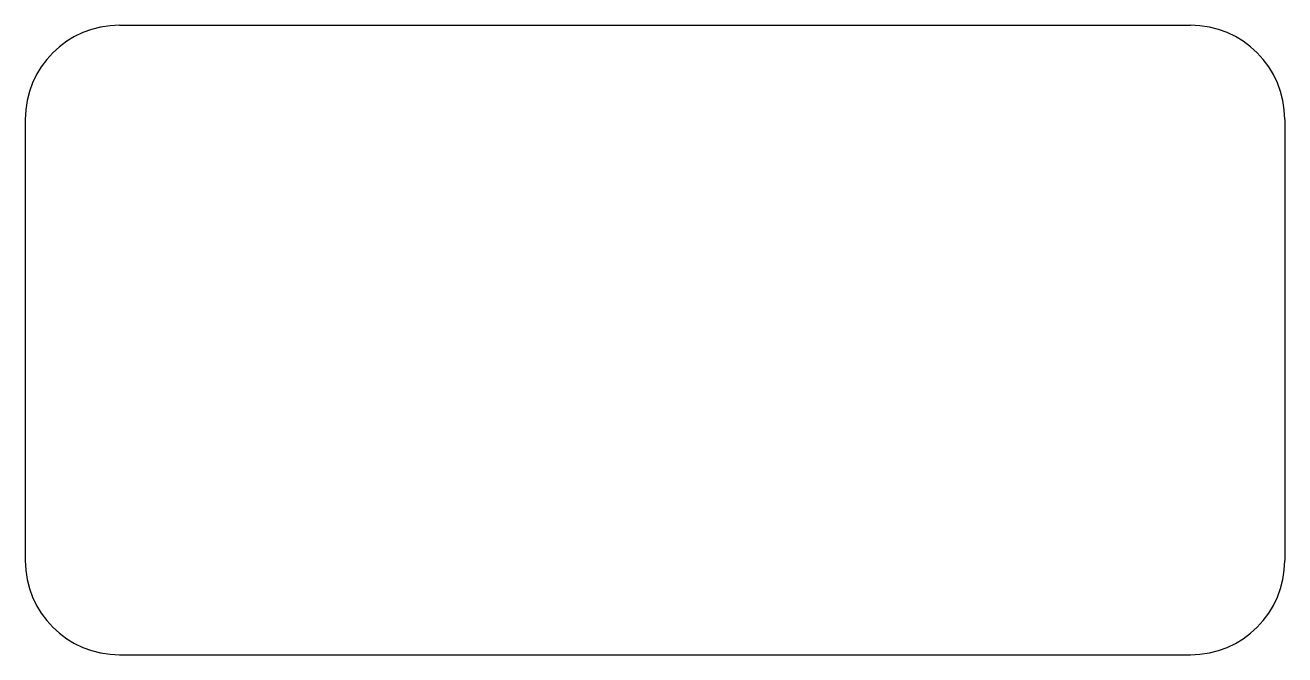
# Model space of a CAD drawing. Header units: millimetres. Extents: x 0 to 40, y 10 to 30.
import ezdxf

# ---------------------------------------------------------------- set-up
doc = ezdxf.new("R2010")
doc.units = ezdxf.units.MM
doc.layers.get('0').update_dxf_attribs({"lineweight": 25, "true_color": 0xffffff})

msp = doc.modelspace()

# ---------------------------------------------------------------- linework, layer by layer
for p, q in [((3, 30), (37, 30)), ((0, 27), (0, 13)), ((40, 27), (40, 13)), ((3, 10), (37, 10))]:
    msp.add_line(p, q)
for centre, start, end in [((3, 27), 90, 180), ((37, 27), 0, 90), ((3, 13), 180, 270), ((37, 13), 270, 0)]:
    msp.add_arc(centre, 3, start, end)

doc.saveas('drawing.dxf')
